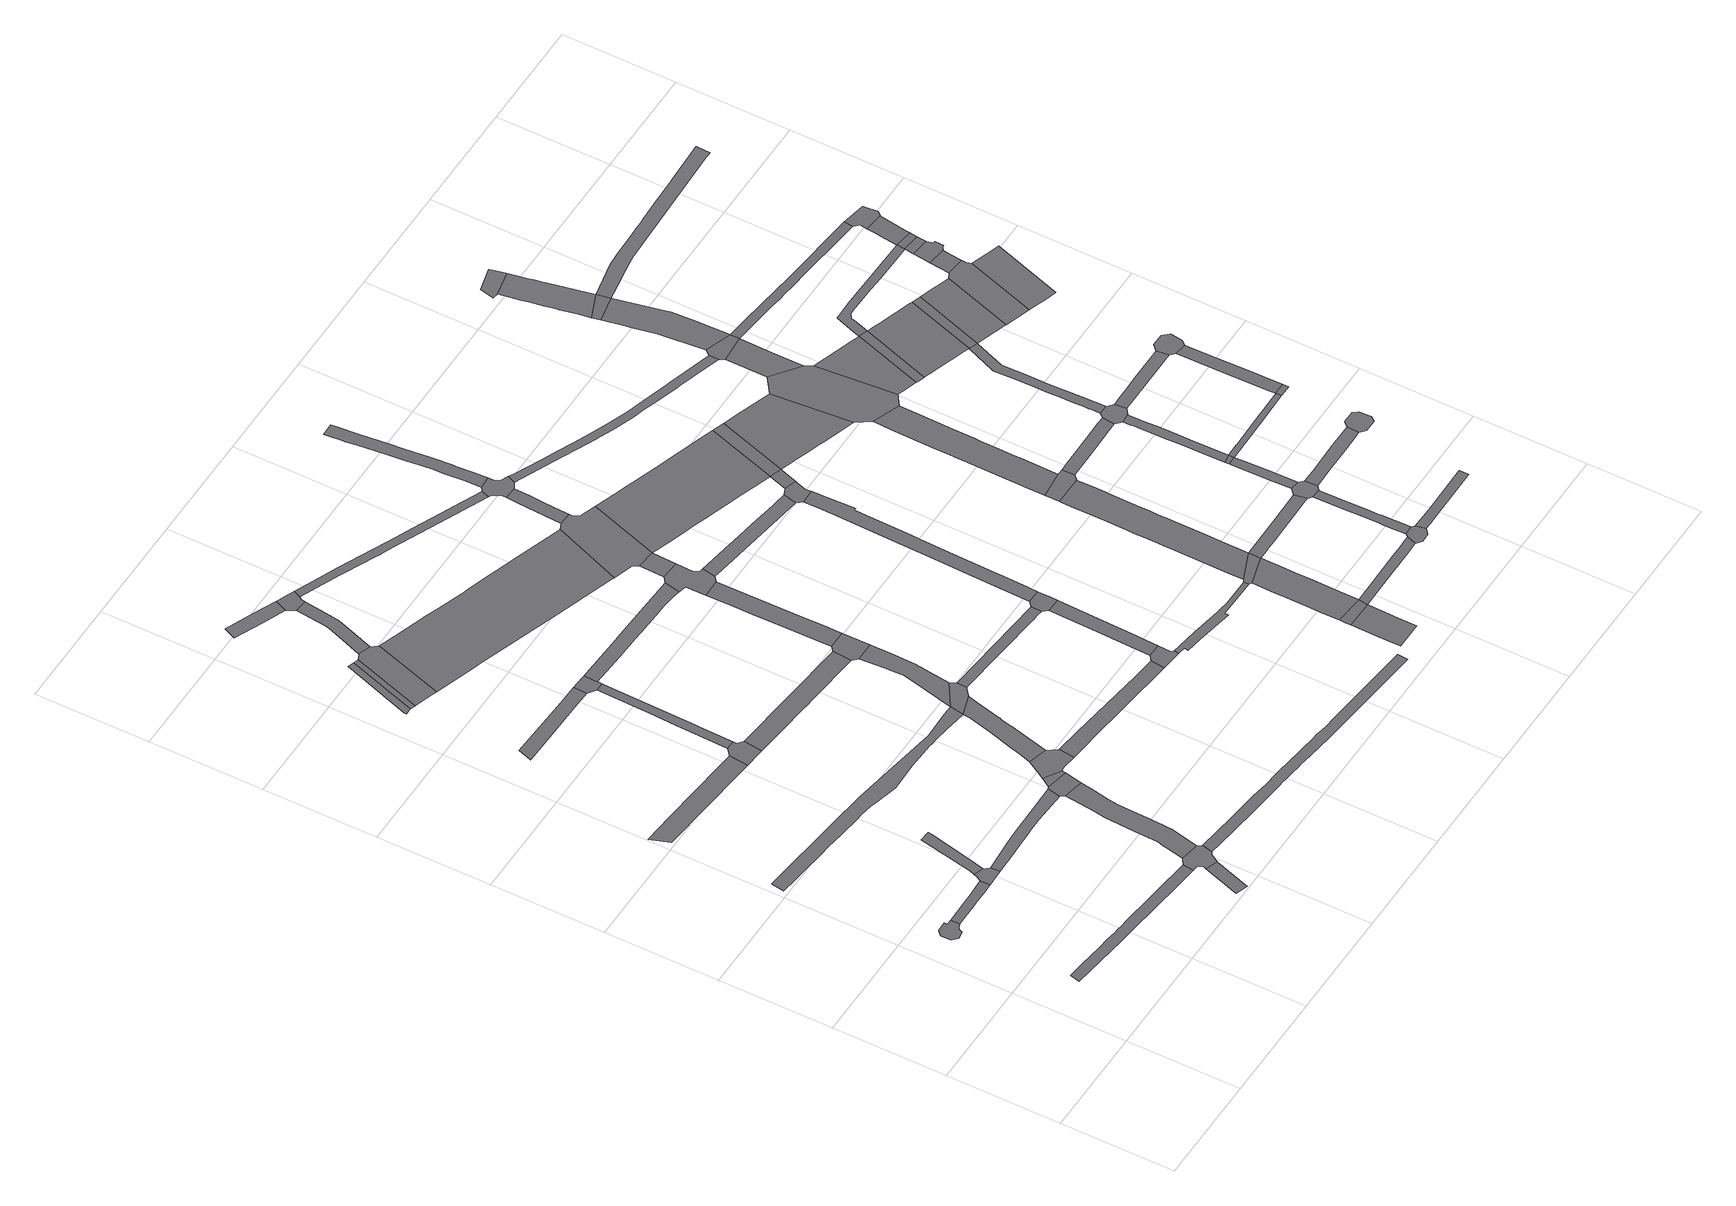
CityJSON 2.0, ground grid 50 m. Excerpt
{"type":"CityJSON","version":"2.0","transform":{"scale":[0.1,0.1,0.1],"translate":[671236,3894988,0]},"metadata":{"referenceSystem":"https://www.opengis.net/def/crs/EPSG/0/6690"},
"CityObjects":{
"road1":{"type":"Road","attributes":{"function":"9","usage":"9","RoadStructureAttribute.widthType":"9","RoadStructureAttribute.width":-9999,"RoadStructureAttribute.sectionType":"9"},"geometry":[{"type":"MultiSurface","lod":"1","boundaries":[[[0,1,2,3,4,5,6,7,8,9,10,11,12]]]}]},
"road2":{"type":"Road","attributes":{"function":"9","usage":"9","RoadStructureAttribute.widthType":"3","RoadStructureAttribute.width":4.39,"RoadStructureAttribute.sectionType":"1"},"geometry":[{"type":"MultiSurface","lod":"1","boundaries":[[[13,14,7,6,15,16,17,18,19,20,21]]]}]},
"road3":{"type":"Road","attributes":{"function":"9","usage":"9","RoadStructureAttribute.widthType":"3","RoadStructureAttribute.width":5.57,"RoadStructureAttribute.sectionType":"1"},"geometry":[{"type":"MultiSurface","lod":"1","boundaries":[[[22,23,24,25,26,27,28,29,30,31,32,33,34,35,36,37,38]]]}]},
"road4":{"type":"Road","attributes":{"function":"9","usage":"9","RoadStructureAttribute.widthType":"9","RoadStructureAttribute.width":-9999,"RoadStructureAttribute.sectionType":"9"},"geometry":[{"type":"MultiSurface","lod":"1","boundaries":[[[20,39,40,41,42,43,44,21]]]}]},
"road5":{"type":"Road","attributes":{"function":"9","usage":"9","RoadStructureAttribute.widthType":"4","RoadStructureAttribute.width":3.86,"RoadStructureAttribute.sectionType":"1"},"geometry":[{"type":"MultiSurface","lod":"1","boundaries":[[[42,45,46,47,48,49,50,51,52,43]]]}]},
"road6":{"type":"Road","attributes":{"function":"9","usage":"9","RoadStructureAttribute.widthType":"2","RoadStructureAttribute.width":8.03,"RoadStructureAttribute.sectionType":"1"},"geometry":[{"type":"MultiSurface","lod":"1","boundaries":[[[53,54,55,56,57,58,59]]]}]},
"road7":{"type":"Road","attributes":{"function":"9","usage":"9","RoadStructureAttribute.widthType":"2","RoadStructureAttribute.width":7.09,"RoadStructureAttribute.sectionType":"1"},"geometry":[{"type":"MultiSurface","lod":"1","boundaries":[[[60,61,62,63,64]]]}]},
"road8":{"type":"Road","attributes":{"function":"9","usage":"9","RoadStructureAttribute.widthType":"3","RoadStructureAttribute.width":4.39,"RoadStructureAttribute.sectionType":"1"},"geometry":[{"type":"MultiSurface","lod":"1","boundaries":[[[65,66,67,68,69,70,71,72,73,74,75,76,77,78,79,41,40]]]}]},
"road9":{"type":"Road","attributes":{"function":"9","usage":"9","RoadStructureAttribute.widthType":"9","RoadStructureAttribute.width":-9999,"RoadStructureAttribute.sectionType":"9"},"geometry":[{"type":"MultiSurface","lod":"1","boundaries":[[[80,81,82,26,25,83,84,85,60,64,86,87]]]}]},
"road10":{"type":"Road","attributes":{"function":"9","usage":"9","RoadStructureAttribute.widthType":"3","RoadStructureAttribute.width":5.8,"RoadStructureAttribute.sectionType":"1"},"geometry":[{"type":"MultiSurface","lod":"1","boundaries":[[[88,89,90,91,92,93,94,95,96,97,98,99,100,101,102,103,104,105,106,107,108,109,110,111,112,113,114,115,116,117,118,119,120]]]}]},
"road11":{"type":"Road","attributes":{"function":"9","usage":"9","RoadStructureAttribute.widthType":"3","RoadStructureAttribute.width":5.93,"RoadStructureAttribute.sectionType":"1"},"geometry":[{"type":"MultiSurface","lod":"1","boundaries":[[[121,122,123,124,125,126,127]]]}]},
"road12":{"type":"Road","attributes":{"function":"9","usage":"9","RoadStructureAttribute.widthType":"2","RoadStructureAttribute.width":7.09,"RoadStructureAttribute.sectionType":"1"},"geometry":[{"type":"MultiSurface","lod":"1","boundaries":[[[128,129,130,131,132,133,134,135,136,137,138,139,140,141,142,143,144,145,146,147,148,149,150,151,82,81]]]}]},
"road13":{"type":"Road","attributes":{"function":"9","usage":"9","RoadStructureAttribute.widthType":"9","RoadStructureAttribute.width":-9999,"RoadStructureAttribute.sectionType":"9"},"geometry":[{"type":"MultiSurface","lod":"1","boundaries":[[[53,59,152,153,154,155,156,157]]]}]},
"road14":{"type":"Road","attributes":{"function":"9","usage":"9","RoadStructureAttribute.widthType":"9","RoadStructureAttribute.width":-9999,"RoadStructureAttribute.sectionType":"9"},"geometry":[{"type":"MultiSurface","lod":"1","boundaries":[[[158,159,160,161,162,163]]]}]},
"road15":{"type":"Road","attributes":{"function":"2","usage":"9","RoadStructureAttribute.widthType":"1","RoadStructureAttribute.width":39.15,"RoadStructureAttribute.sectionType":"1"},"geometry":[{"type":"MultiSurface","lod":"1","boundaries":[[[164,165,166,158,163]]]}]},
"road16":{"type":"Road","attributes":{"function":"9","usage":"9","RoadStructureAttribute.widthType":"9","RoadStructureAttribute.width":-9999,"RoadStructureAttribute.sectionType":"9"},"geometry":[{"type":"MultiSurface","lod":"1","boundaries":[[[167,168,169,170,171,172,166,165]]]}]},
"road17":{"type":"Road","attributes":{"function":"9","usage":"9","RoadStructureAttribute.widthType":"9","RoadStructureAttribute.width":-9999,"RoadStructureAttribute.sectionType":"9"},"geometry":[{"type":"MultiSurface","lod":"1","boundaries":[[[75,74,142,141,173,174]]]}]},
"road18":{"type":"Road","attributes":{"function":"9","usage":"9","RoadStructureAttribute.widthType":"4","RoadStructureAttribute.width":3.58,"RoadStructureAttribute.sectionType":"1"},"geometry":[{"type":"MultiSurface","lod":"1","boundaries":[[[175,176,177,178,157,156,179,180,181,182,183]]]}]},
"road19":{"type":"Road","attributes":{"function":"9","usage":"9","RoadStructureAttribute.widthType":"2","RoadStructureAttribute.width":7.09,"RoadStructureAttribute.sectionType":"1"},"geometry":[{"type":"MultiSurface","lod":"1","boundaries":[[[174,173,184,185]]]}]},
"road20":{"type":"Road","attributes":{"function":"9","usage":"9","RoadStructureAttribute.widthType":"9","RoadStructureAttribute.width":-9999,"RoadStructureAttribute.sectionType":"9"},"geometry":[{"type":"MultiSurface","lod":"1","boundaries":[[[186,187,188,121,127,183,182,189]]]}]},
"road21":{"type":"Road","attributes":{"function":"9","usage":"9","RoadStructureAttribute.widthType":"9","RoadStructureAttribute.width":-9999,"RoadStructureAttribute.sectionType":"9"},"geometry":[{"type":"MultiSurface","lod":"1","boundaries":[[[184,190,191,192,193,194,195,196,185]]]}]},
"road22":{"type":"Road","attributes":{"function":"9","usage":"9","RoadStructureAttribute.widthType":"3","RoadStructureAttribute.width":5.52,"RoadStructureAttribute.sectionType":"1"},"geometry":[{"type":"MultiSurface","lod":"1","boundaries":[[[197,198,199,200,201,202]]]}]},
"road23":{"type":"Road","attributes":{"function":"9","usage":"9","RoadStructureAttribute.widthType":"3","RoadStructureAttribute.width":4.64,"RoadStructureAttribute.sectionType":"1"},"geometry":[{"type":"MultiSurface","lod":"1","boundaries":[[[170,203,204,205,206,207,208,209,210,171]]]}]},
"road24":{"type":"Road","attributes":{"function":"9","usage":"9","RoadStructureAttribute.widthType":"2","RoadStructureAttribute.width":8.03,"RoadStructureAttribute.sectionType":"1"},"geometry":[{"type":"MultiSurface","lod":"1","boundaries":[[[153,211,212,213,214,215,216,217,218,154]]]}]},
"road25":{"type":"Road","attributes":{"function":"9","usage":"9","RoadStructureAttribute.widthType":"2","RoadStructureAttribute.width":7.09,"RoadStructureAttribute.sectionType":"1"},"geometry":[{"type":"MultiSurface","lod":"1","boundaries":[[[219,220,221,222,195,194,223,224,225,226,227,228,229,119]]]}]},
"road26":{"type":"Road","attributes":{"function":"9","usage":"9","RoadStructureAttribute.widthType":"9","RoadStructureAttribute.width":-9999,"RoadStructureAttribute.sectionType":"9"},"geometry":[{"type":"MultiSurface","lod":"1","boundaries":[[[207,206,230,231,232,233,234,235,236,199,198]]]}]},
"road27":{"type":"Road","attributes":{"function":"9","usage":"9","RoadStructureAttribute.widthType":"9","RoadStructureAttribute.width":-9999,"RoadStructureAttribute.sectionType":"9"},"geometry":[{"type":"MultiSurface","lod":"1","boundaries":[[[237,238,120,119,229,239,240]]]}]},
"road28":{"type":"Road","attributes":{"function":"9","usage":"9","RoadStructureAttribute.widthType":"3","RoadStructureAttribute.width":4.52,"RoadStructureAttribute.sectionType":"1"},"geometry":[{"type":"MultiSurface","lod":"1","boundaries":[[[241,242,243,244,245,246,247,248,249,250,251,252,253,254,255,256,257,258,259,80,87,260,261,262,263,264,265,266,267,268,269,270,271,272,273,274,275,276,277]]]}]},
"road29":{"type":"Road","attributes":{"function":"2","usage":"1","RoadStructureAttribute.widthType":"1","RoadStructureAttribute.width":39.15,"RoadStructureAttribute.sectionType":"1"},"geometry":[{"type":"MultiSurface","lod":"1","boundaries":[[[278,279,280,281,282,283,284,285,286,287,288,289,290,291,169,168,292,293,294,295,296]]]}]},
"road30":{"type":"Road","attributes":{"function":"9","usage":"9","RoadStructureAttribute.widthType":"3","RoadStructureAttribute.width":5.93,"RoadStructureAttribute.sectionType":"1"},"geometry":[{"type":"MultiSurface","lod":"1","boundaries":[[[297,298,299,300,301,187,186,302,303,304,305,306,307,308]]]}]},
"road31":{"type":"Road","attributes":{"function":"9","usage":"9","RoadStructureAttribute.widthType":"2","RoadStructureAttribute.width":7.09,"RoadStructureAttribute.sectionType":"1"},"geometry":[{"type":"MultiSurface","lod":"1","boundaries":[[[238,309,310,311,312,313,314,315,316,317,318,120]]]}]},
"road32":{"type":"Road","attributes":{"function":"9","usage":"9","RoadStructureAttribute.widthType":"2","RoadStructureAttribute.width":6.6,"RoadStructureAttribute.sectionType":"1"},"geometry":[{"type":"MultiSurface","lod":"1","boundaries":[[[319,320,321,193,192,322,323,324,325]]]}]},
"road33":{"type":"Road","attributes":{"function":"9","usage":"9","RoadStructureAttribute.widthType":"9","RoadStructureAttribute.width":-9999,"RoadStructureAttribute.sectionType":"9"},"geometry":[{"type":"MultiSurface","lod":"1","boundaries":[[[326,327,328,217,216,314,313]]]}]},
"road34":{"type":"Road","attributes":{"function":"9","usage":"9","RoadStructureAttribute.widthType":"2","RoadStructureAttribute.width":7.09,"RoadStructureAttribute.sectionType":"1"},"geometry":[{"type":"MultiSurface","lod":"1","boundaries":[[[327,329,330,331,332,333,334,335,336,337,338,339,328]]]}]},
"road35":{"type":"Road","attributes":{"function":"9","usage":"9","RoadStructureAttribute.widthType":"3","RoadStructureAttribute.width":4.15,"RoadStructureAttribute.sectionType":"1"},"geometry":[{"type":"MultiSurface","lod":"1","boundaries":[[[340,341,342,343,344,345,346,347,232,231,348,349,350,351,352,353,354,355,356,357]]]}]},
"road36":{"type":"Road","attributes":{"function":"9","usage":"9","RoadStructureAttribute.widthType":"3","RoadStructureAttribute.width":4.07,"RoadStructureAttribute.sectionType":"1"},"geometry":[{"type":"MultiSurface","lod":"1","boundaries":[[[358,359,360,361,362,363,237,240]]]}]},
"road37":{"type":"Road","attributes":{"function":"9","usage":"9","RoadStructureAttribute.widthType":"9","RoadStructureAttribute.width":-9999,"RoadStructureAttribute.sectionType":"9"},"geometry":[{"type":"MultiSurface","lod":"1","boundaries":[[[364,365,366,367,368,297,308,369,335,334,370]]]}]},
"road38":{"type":"Road","attributes":{"function":"9","usage":"9","RoadStructureAttribute.widthType":"9","RoadStructureAttribute.width":-9999,"RoadStructureAttribute.sectionType":"9"},"geometry":[{"type":"MultiSurface","lod":"1","boundaries":[[[371,372,373,319,325,374,375,376,377,378]]]}]},
"road39":{"type":"Road","attributes":{"function":"9","usage":"9","RoadStructureAttribute.widthType":"2","RoadStructureAttribute.width":7.09,"RoadStructureAttribute.sectionType":"1"},"geometry":[{"type":"MultiSurface","lod":"1","boundaries":[[[367,379,380,368]]]}]},
"road40":{"type":"Road","attributes":{"function":"9","usage":"9","RoadStructureAttribute.widthType":"2","RoadStructureAttribute.width":6.06,"RoadStructureAttribute.sectionType":"1"},"geometry":[{"type":"MultiSurface","lod":"1","boundaries":[[[381,382,373,372,383,384,385,386,387,388]]]}]},
"road41":{"type":"Road","attributes":{"function":"9","usage":"9","RoadStructureAttribute.widthType":"9","RoadStructureAttribute.width":-9999,"RoadStructureAttribute.sectionType":"9"},"geometry":[{"type":"MultiSurface","lod":"1","boundaries":[[[389,380,379,390,391,392,393,394,278,296]]]}]},
"road42":{"type":"Road","attributes":{"function":"9","usage":"9","RoadStructureAttribute.widthType":"9","RoadStructureAttribute.width":-9999,"RoadStructureAttribute.sectionType":"9"},"geometry":[{"type":"MultiSurface","lod":"1","boundaries":[[[387,395,396,397,363,362,388]]]}]},
"road43":{"type":"Road","attributes":{"function":"9","usage":"9","RoadStructureAttribute.widthType":"3","RoadStructureAttribute.width":5.42,"RoadStructureAttribute.sectionType":"1"},"geometry":[{"type":"MultiSurface","lod":"1","boundaries":[[[398,399,400,394,393,401,402,403,404]]]}]},
"road44":{"type":"Road","attributes":{"function":"9","usage":"9","RoadStructureAttribute.widthType":"9","RoadStructureAttribute.width":-9999,"RoadStructureAttribute.sectionType":"1"},"geometry":[{"type":"MultiSurface","lod":"1","boundaries":[[[377,405,406,407,408,409,410,411,412,413,414,415,416,417,418,378]]]}]},
"road45":{"type":"Road","attributes":{"function":"9","usage":"9","RoadStructureAttribute.widthType":"3","RoadStructureAttribute.width":5.45,"RoadStructureAttribute.sectionType":"1"},"geometry":[{"type":"MultiSurface","lod":"1","boundaries":[[[419,420,421,422,423,424,425,426,364,370]]]}]},
"road46":{"type":"Road","attributes":{"function":"9","usage":"9","RoadStructureAttribute.widthType":"9","RoadStructureAttribute.width":-9999,"RoadStructureAttribute.sectionType":"9"},"geometry":[{"type":"MultiSurface","lod":"1","boundaries":[[[427,428,429,430,431,432,357,356,433,434,398,404]]]}]},
"road47":{"type":"Road","attributes":{"function":"9","usage":"9","RoadStructureAttribute.widthType":"1","RoadStructureAttribute.width":15.13,"RoadStructureAttribute.sectionType":"1"},"geometry":[{"type":"MultiSurface","lod":"1","boundaries":[[[435,436,437,438,439,440,441,442,443]]]}]},
"road48":{"type":"Road","attributes":{"function":"9","usage":"9","RoadStructureAttribute.widthType":"2","RoadStructureAttribute.width":6.06,"RoadStructureAttribute.sectionType":"1"},"geometry":[{"type":"MultiSurface","lod":"1","boundaries":[[[444,445,446,447,448,449,450,397,396,451,452,453,454,455,456,457,458,459,460,461,462,463]]]}]},
"road49":{"type":"Road","attributes":{"function":"9","usage":"9","RoadStructureAttribute.widthType":"3","RoadStructureAttribute.width":5.42,"RoadStructureAttribute.sectionType":"1"},"geometry":[{"type":"MultiSurface","lod":"1","boundaries":[[[464,465,466,467,468,469,470,471,472,473,474,475,476,477,432,431,478,479,480,481,482,483,484,485,486,487,488,489]]]}]},
"road50":{"type":"Road","attributes":{"function":"9","usage":"9","RoadStructureAttribute.widthType":"9","RoadStructureAttribute.width":-9999,"RoadStructureAttribute.sectionType":"9"},"geometry":[{"type":"MultiSurface","lod":"1","boundaries":[[[490,491,436,435,492]]]}]},
"road51":{"type":"Road","attributes":{"function":"2","usage":"1","RoadStructureAttribute.widthType":"1","RoadStructureAttribute.width":39.15,"RoadStructureAttribute.sectionType":"1"},"geometry":[{"type":"MultiSurface","lod":"1","boundaries":[[[379,493,494,495,496,497,498,499,500,501,502,503,504,505,506,507,508,509,510,511,512,390]]]}]},
"road52":{"type":"Road","attributes":{"function":"9","usage":"9","RoadStructureAttribute.widthType":"1","RoadStructureAttribute.width":15.13,"RoadStructureAttribute.sectionType":"1"},"geometry":[{"type":"MultiSurface","lod":"1","boundaries":[[[492,513,514,515,516,517,518,519,520,521,522,523,524,490]]]}]},
"road53":{"type":"Road","attributes":{"function":"9","usage":"9","RoadStructureAttribute.widthType":"9","RoadStructureAttribute.width":-9999,"RoadStructureAttribute.sectionType":"9"},"geometry":[{"type":"MultiSurface","lod":"1","boundaries":[[[525,526,527,528,529,421,420,444,463]]]}]},
"road54":{"type":"Road","attributes":{"function":"9","usage":"9","RoadStructureAttribute.widthType":"9","RoadStructureAttribute.width":-9999,"RoadStructureAttribute.sectionType":"9"},"geometry":[{"type":"MultiSurface","lod":"1","boundaries":[[[530,413,412,520,519,531]]]}]},
"road55":{"type":"Road","attributes":{"function":"9","usage":"9","RoadStructureAttribute.widthType":"2","RoadStructureAttribute.width":6.06,"RoadStructureAttribute.sectionType":"1"},"geometry":[{"type":"MultiSurface","lod":"1","boundaries":[[[528,532,533,534,535,504,536,529]]]}]},
"road56":{"type":"Road","attributes":{"function":"9","usage":"9","RoadStructureAttribute.widthType":"4","RoadStructureAttribute.width":3.75,"RoadStructureAttribute.sectionType":"1"},"geometry":[{"type":"MultiSurface","lod":"1","boundaries":[[[537,538,539,540,541,492,435,542,543,544,545,546,547]]]}]},
"road57":{"type":"Road","attributes":{"function":"9","usage":"9","RoadStructureAttribute.widthType":"1","RoadStructureAttribute.width":15.13,"RoadStructureAttribute.sectionType":"1"},"geometry":[{"type":"MultiSurface","lod":"1","boundaries":[[[548,549,550,551,552,553,554,555,556,557,558,559,560,561,562,563,564,565,566,567,568,569,570,571,572,573,574,575,576,577,578,579,580,581,582,583,530,531]]]}]},
"road58":{"type":"Road","attributes":{"function":"9","usage":"9","RoadStructureAttribute.widthType":"9","RoadStructureAttribute.width":-9999,"RoadStructureAttribute.sectionType":"9"},"geometry":[{"type":"MultiSurface","lod":"1","boundaries":[[[505,504,535,584]]]}]},
"road59":{"type":"Road","attributes":{"function":"9","usage":"9","RoadStructureAttribute.widthType":"4","RoadStructureAttribute.width":3.56,"RoadStructureAttribute.sectionType":"1"},"geometry":[{"type":"MultiSurface","lod":"1","boundaries":[[[585,586,587,588,589,590,591,592,593,594,595,596,597,598,599,600,601,602,603,604,605,606,607,608,609,610,611,612,613,614,615,428,427]]]}]},
"road60":{"type":"Road","attributes":{"function":"9","usage":"9","RoadStructureAttribute.widthType":"3","RoadStructureAttribute.width":4.76,"RoadStructureAttribute.sectionType":"1"},"geometry":[{"type":"MultiSurface","lod":"1","boundaries":[[[519,616,617,618,619,620,621,622,623,531]]]}]},
"road61":{"type":"Road","attributes":{"function":"9","usage":"9","RoadStructureAttribute.widthType":"9","RoadStructureAttribute.width":-9999,"RoadStructureAttribute.sectionType":"9"},"geometry":[{"type":"MultiSurface","lod":"1","boundaries":[[[624,568,567,625,626,627,628]]]}]},
"road62":{"type":"Road","attributes":{"function":"2","usage":"1","RoadStructureAttribute.widthType":"1","RoadStructureAttribute.width":39.15,"RoadStructureAttribute.sectionType":"1"},"geometry":[{"type":"MultiSurface","lod":"1","boundaries":[[[535,629,630,631,632,633,634,635,636,637,638,639,584]]]}]},
"road63":{"type":"Road","attributes":{"function":"9","usage":"9","RoadStructureAttribute.widthType":"9","RoadStructureAttribute.width":-9999,"RoadStructureAttribute.sectionType":"9"},"geometry":[{"type":"MultiSurface","lod":"1","boundaries":[[[546,640,641,642,643,644,645,547]]]}]},
"road64":{"type":"Road","attributes":{"function":"9","usage":"9","RoadStructureAttribute.widthType":"1","RoadStructureAttribute.width":15.13,"RoadStructureAttribute.sectionType":"1"},"geometry":[{"type":"MultiSurface","lod":"1","boundaries":[[[646,647,648,649,650,651,652,653,654,655,656,657,658,659,660,661,662,663,664,665,624,628]]]}]},
"road65":{"type":"Road","attributes":{"function":"9","usage":"9","RoadStructureAttribute.widthType":"3","RoadStructureAttribute.width":4.11,"RoadStructureAttribute.sectionType":"1"},"geometry":[{"type":"MultiSurface","lod":"1","boundaries":[[[666,667,668,669,670,671,672,645,644,673,674,675,676,677,678,679]]]}]},
"road66":{"type":"Road","attributes":{"function":"9","usage":"9","RoadStructureAttribute.widthType":"9","RoadStructureAttribute.width":-9999,"RoadStructureAttribute.sectionType":"9"},"geometry":[{"type":"MultiSurface","lod":"1","boundaries":[[[680,681,682,622,621,679,678,683,684]]]}]},
"road67":{"type":"Road","attributes":{"function":"9","usage":"9","RoadStructureAttribute.widthType":"3","RoadStructureAttribute.width":4.71,"RoadStructureAttribute.sectionType":"1"},"geometry":[{"type":"MultiSurface","lod":"1","boundaries":[[[685,686,687,688,689,626,625,690,691,692,693,694]]]}]},
"road68":{"type":"Road","attributes":{"function":"9","usage":"9","RoadStructureAttribute.widthType":"3","RoadStructureAttribute.width":4.11,"RoadStructureAttribute.sectionType":"1"},"geometry":[{"type":"MultiSurface","lod":"1","boundaries":[[[695,696,697,698,699,700,701,702,703,704,681,680]]]}]},
"road69":{"type":"Road","attributes":{"function":"9","usage":"9","RoadStructureAttribute.widthType":"4","RoadStructureAttribute.width":3.48,"RoadStructureAttribute.sectionType":"1"},"geometry":[{"type":"MultiSurface","lod":"1","boundaries":[[[705,706,643,642,707,708,709,710]]]}]},
"road70":{"type":"Road","attributes":{"function":"9","usage":"9","RoadStructureAttribute.widthType":"9","RoadStructureAttribute.width":-9999,"RoadStructureAttribute.sectionType":"9"},"geometry":[{"type":"MultiSurface","lod":"1","boundaries":[[[711,637,636,656,655,712,713,714]]]}]},
"road71":{"type":"Road","attributes":{"function":"9","usage":"9","RoadStructureAttribute.widthType":"9","RoadStructureAttribute.width":-9999,"RoadStructureAttribute.sectionType":"9"},"geometry":[{"type":"MultiSurface","lod":"1","boundaries":[[[699,715,716,700]]]}]},
"road72":{"type":"Road","attributes":{"function":"9","usage":"9","RoadStructureAttribute.widthType":"3","RoadStructureAttribute.width":4.11,"RoadStructureAttribute.sectionType":"1"},"geometry":[{"type":"MultiSurface","lod":"1","boundaries":[[[717,718,719,720,721,722,723,724,725,716,715,726,727,728,729,730,731,732,733,734]]]}]},
"road73":{"type":"Road","attributes":{"function":"9","usage":"9","RoadStructureAttribute.widthType":"2","RoadStructureAttribute.width":11.09,"RoadStructureAttribute.sectionType":"1"},"geometry":[{"type":"MultiSurface","lod":"1","boundaries":[[[735,711,714,736,737,738,739]]]}]},
"road74":{"type":"Road","attributes":{"function":"9","usage":"9","RoadStructureAttribute.widthType":"3","RoadStructureAttribute.width":4.53,"RoadStructureAttribute.sectionType":"1"},"geometry":[{"type":"MultiSurface","lod":"1","boundaries":[[[740,741,742,743,744,745,746,747,684,683]]]}]},
"road75":{"type":"Road","attributes":{"function":"9","usage":"9","RoadStructureAttribute.widthType":"9","RoadStructureAttribute.width":-9999,"RoadStructureAttribute.sectionType":"9"},"geometry":[{"type":"MultiSurface","lod":"1","boundaries":[[[693,717,734,748,749,750,751,752,694]]]}]},
"road76":{"type":"Road","attributes":{"function":"9","usage":"9","RoadStructureAttribute.widthType":"9","RoadStructureAttribute.width":-9999,"RoadStructureAttribute.sectionType":"9"},"geometry":[{"type":"MultiSurface","lod":"1","boundaries":[[[738,753,754,600,599,739]]]}]},
"road77":{"type":"Road","attributes":{"function":"2","usage":"1","RoadStructureAttribute.widthType":"1","RoadStructureAttribute.width":39.15,"RoadStructureAttribute.sectionType":"1"},"geometry":[{"type":"MultiSurface","lod":"1","boundaries":[[[755,756,713,712,757,758,759,760]]]}]},
"road78":{"type":"Road","attributes":{"function":"9","usage":"9","RoadStructureAttribute.widthType":"2","RoadStructureAttribute.width":11.09,"RoadStructureAttribute.sectionType":"1"},"geometry":[{"type":"MultiSurface","lod":"1","boundaries":[[[761,762,763,764,765,766,767,768,769,770,754,753,771]]]}]},
"road79":{"type":"Road","attributes":{"function":"9","usage":"9","RoadStructureAttribute.widthType":"9","RoadStructureAttribute.width":-9999,"RoadStructureAttribute.sectionType":"9"},"geometry":[{"type":"MultiSurface","lod":"1","boundaries":[[[772,773,774,775,776,715,699,777,778,779,780,781,782,783,784,785]]]}]},
"road80":{"type":"Road","attributes":{"function":"9","usage":"9","RoadStructureAttribute.widthType":"9","RoadStructureAttribute.width":-9999,"RoadStructureAttribute.sectionType":"9"},"geometry":[{"type":"MultiSurface","lod":"1","boundaries":[[[767,766,786,787]]]}]},
"road81":{"type":"Road","attributes":{"function":"9","usage":"9","RoadStructureAttribute.widthType":"9","RoadStructureAttribute.width":-9999,"RoadStructureAttribute.sectionType":"9"},"geometry":[{"type":"MultiSurface","lod":"1","boundaries":[[[760,759,788,789,790,791]]]}]},
"road82":{"type":"Road","attributes":{"function":"9","usage":"9","RoadStructureAttribute.widthType":"2","RoadStructureAttribute.width":11.09,"RoadStructureAttribute.sectionType":"1"},"geometry":[{"type":"MultiSurface","lod":"1","boundaries":[[[786,792,793,794,795,796,797,798,799,800,801,802,803,804,805,787]]]}]},
"road83":{"type":"Road","attributes":{"function":"9","usage":"9","RoadStructureAttribute.widthType":"3","RoadStructureAttribute.width":4.11,"RoadStructureAttribute.sectionType":"1"},"geometry":[{"type":"MultiSurface","lod":"1","boundaries":[[[806,807,808,809,810,811,812,813,814,815,816,752,751,817,818,819,820,821,822,823,824,825]]]}]},
"road84":{"type":"Road","attributes":{"function":"9","usage":"9","RoadStructureAttribute.widthType":"9","RoadStructureAttribute.width":-9999,"RoadStructureAttribute.sectionType":"9"},"geometry":[{"type":"MultiSurface","lod":"1","boundaries":[[[826,827,828,799,798,829,830,831]]]}]},
"road85":{"type":"Road","attributes":{"function":"9","usage":"9","RoadStructureAttribute.widthType":"9","RoadStructureAttribute.width":-9999,"RoadStructureAttribute.sectionType":"9"},"geometry":[{"type":"MultiSurface","lod":"1","boundaries":[[[832,833,834,744,743,835,836,837]]]}]},
"road86":{"type":"Road","attributes":{"function":"9","usage":"9","RoadStructureAttribute.widthType":"3","RoadStructureAttribute.width":4.46,"RoadStructureAttribute.sectionType":"1"},"geometry":[{"type":"MultiSurface","lod":"1","boundaries":[[[838,839,840,841,842,749,748,843,844,845]]]}]},
"road87":{"type":"Road","attributes":{"function":"2","usage":"1","RoadStructureAttribute.widthType":"1","RoadStructureAttribute.width":39.15,"RoadStructureAttribute.sectionType":"1"},"geometry":[{"type":"MultiSurface","lod":"1","boundaries":[[[846,847,848,849,790,789,850,851,852,853,854,855,824,856]]]}]},
"road88":{"type":"Road","attributes":{"function":"9","usage":"9","RoadStructureAttribute.widthType":"9","RoadStructureAttribute.width":-9999,"RoadStructureAttribute.sectionType":"9"},"geometry":[{"type":"MultiSurface","lod":"1","boundaries":[[[857,858,783,782]]]}]},
"road89":{"type":"Road","attributes":{"function":"9","usage":"9","RoadStructureAttribute.widthType":"9","RoadStructureAttribute.width":-9999,"RoadStructureAttribute.sectionType":"9"},"geometry":[{"type":"MultiSurface","lod":"1","boundaries":[[[824,823,859,860,856]]]}]},
"road90":{"type":"Road","attributes":{"function":"9","usage":"9","RoadStructureAttribute.widthType":"3","RoadStructureAttribute.width":5.45,"RoadStructureAttribute.sectionType":"1"},"geometry":[{"type":"MultiSurface","lod":"1","boundaries":[[[861,862,863,864,783,858,865,866,867,868,869]]]}]},
"road91":{"type":"Road","attributes":{"function":"2","usage":"1","RoadStructureAttribute.widthType":"1","RoadStructureAttribute.width":39.15,"RoadStructureAttribute.sectionType":"1"},"geometry":[{"type":"MultiSurface","lod":"1","boundaries":[[[859,870,871,872,873,874,860]]]}]},
"road92":{"type":"Road","attributes":{"function":"9","usage":"9","RoadStructureAttribute.widthType":"3","RoadStructureAttribute.width":4.91,"RoadStructureAttribute.sectionType":"1"},"geometry":[{"type":"MultiSurface","lod":"1","boundaries":[[[875,876,877,753,738,878,879,880,881,882,883,884,885,886,887,888,889,890]]]}]},
"road93":{"type":"Road","attributes":{"function":"9","usage":"9","RoadStructureAttribute.widthType":"9","RoadStructureAttribute.width":-9999,"RoadStructureAttribute.sectionType":"9"},"geometry":[{"type":"MultiSurface","lod":"1","boundaries":[[[868,891,892,893,894,838,845,869]]]}]},
"road94":{"type":"Road","attributes":{"function":"9","usage":"9","RoadStructureAttribute.widthType":"4","RoadStructureAttribute.width":3.61,"RoadStructureAttribute.sectionType":"1"},"geometry":[{"type":"MultiSurface","lod":"1","boundaries":[[[895,896,897,898,899,900,901,902,791,790,903,904,905,906,907,908,909,910,911,912,913]]]}]},
"road95":{"type":"Road","attributes":{"function":"9","usage":"9","RoadStructureAttribute.widthType":"9","RoadStructureAttribute.width":-9999,"RoadStructureAttribute.sectionType":"9"},"geometry":[{"type":"MultiSurface","lod":"1","boundaries":[[[914,915,916,917,872,871,918]]]}]},
"road96":{"type":"Road","attributes":{"function":"9","usage":"9","RoadStructureAttribute.widthType":"2","RoadStructureAttribute.width":6.05,"RoadStructureAttribute.sectionType":"1"},"geometry":[{"type":"MultiSurface","lod":"1","boundaries":[[[919,920,921,922,923,924,925,926,927,928,929,930,786,766,931,932,933,934,935,936,937,938,939,940,941,942]]]}]},
"road97":{"type":"Road","attributes":{"function":"2","usage":"1","RoadStructureAttribute.widthType":"1","RoadStructureAttribute.width":39.15,"RoadStructureAttribute.sectionType":"1"},"geometry":[{"type":"MultiSurface","lod":"1","boundaries":[[[943,944,945,946,947,948,914,918]]]}]},
"road98":{"type":"Road","attributes":{"function":"9","usage":"9","RoadStructureAttribute.widthType":"2","RoadStructureAttribute.width":6.62,"RoadStructureAttribute.sectionType":"1"},"geometry":[{"type":"MultiSurface","lod":"1","boundaries":[[[949,950,951,917,916]]]}]},
"road99":{"type":"Road","attributes":{"function":"9","usage":"9","RoadStructureAttribute.widthType":"9","RoadStructureAttribute.width":-9999,"RoadStructureAttribute.sectionType":"9"},"geometry":[{"type":"MultiSurface","lod":"1","boundaries":[[[952,951,950,953,954,955,956,957,958,959,960]]]}]},
"road100":{"type":"Road","attributes":{"function":"9","usage":"9","RoadStructureAttribute.widthType":"2","RoadStructureAttribute.width":6.62,"RoadStructureAttribute.sectionType":"1"},"geometry":[{"type":"MultiSurface","lod":"1","boundaries":[[[961,960,959,962,913]]]}]},
"road101":{"type":"Road","attributes":{"function":"9","usage":"9","RoadStructureAttribute.widthType":"9","RoadStructureAttribute.width":-9999,"RoadStructureAttribute.sectionType":"9"},"geometry":[{"type":"MultiSurface","lod":"1","boundaries":[[[962,963,895,913]]]}]},
"road102":{"type":"Road","attributes":{"function":"9","usage":"9","RoadStructureAttribute.widthType":"2","RoadStructureAttribute.width":6.62,"RoadStructureAttribute.sectionType":"1"},"geometry":[{"type":"MultiSurface","lod":"1","boundaries":[[[895,963,964,965,966,967,968,969]]]}]},
"road103":{"type":"Road","attributes":{"function":"9","usage":"9","RoadStructureAttribute.widthType":"9","RoadStructureAttribute.width":-9999,"RoadStructureAttribute.sectionType":"9"},"geometry":[{"type":"MultiSurface","lod":"1","boundaries":[[[890,889,970,966,965,971,972]]]}]}
},
"vertices":[
[149,821,0],[186,827,0],[187,833,0],[192,842,0],[199,848,0],[203,850,0],[218,855,0],[217,895,0],[192,895,0],[192,908,0],[148,908,0],[127,887,0],[128,842,0],
[360,897,0],[331,896,0],[320,856,0],[341,856,0],[354,857,0],[416,857,0],[435,858,0],[452,858,0],[451,901,0],
[452,278,0],[518,271,0],[805,239,0],[906,228,0],[911,276,0],[739,294,0],[691,299,0],[550,315,0],[516,318,0],[494,321,0],[475,323,0],[427,329,0],[377,334,0],[265,348,0],[217,353,0],[195,355,0],[183,312,0],
[505,860,0],[533,861,0],[531,901,0],[511,922,0],[470,938,0],[462,918,0],
[521,963,0],[568,1170,0],[574,1200,0],[525,1203,0],[503,1088,0],[500,1070,0],[497,1054,0],[479,960,0],
[542,2053,0],[479,2059,0],[151,2089,0],[9,2102,0],[40,2017,0],[480,1975,0],[534,1970,0],
[937,189,0],[882,26,0],[934,8,0],[959,81,0],[989,171,0],
[577,862,0],[593,862,0],[620,863,0],[717,866,0],[757,867,0],[773,867,0],[794,868,0],[816,869,0],[841,869,0],[986,861,0],[1000,919,0],[952,918,0],[811,915,0],[752,914,0],[679,912,0],
[1036,262,0],[1023,282,0],[940,295,0],[924,226,0],[930,224,0],[941,200,0],[1012,208,0],[1024,216,0],
[1139,1457,0],[1015,1452,0],[773,1491,0],[604,1517,0],[540,1524,0],[490,1530,0],[366,1544,0],[335,1547,0],[261,1555,0],[229,1559,0],[42,1579,0],[32,1520,0],[107,1511,0],[149,1507,0],[174,1504,0],[254,1496,0],[329,1488,0],[344,1486,0],[413,1477,0],[491,1467,0],[528,1465,0],[582,1457,0],[597,1453,0],[713,1423,0],[829,1426,0],[867,1427,0],[969,1421,0],[983,1420,0],[1011,1418,0],[1076,1409,0],[1106,1405,0],[1175,1395,0],[1187,1455,0],
[558,2746,0],[463,2749,0],[168,2760,0],[146,2697,0],[340,2693,0],[465,2690,0],[556,2688,0],
[1050,405,0],[1053,435,0],[1054,453,0],[1055,489,0],[1056,511,0],[1056,538,0],[1056,562,0],[1057,598,0],[1059,651,0],[1066,694,0],[1070,715,0],[1081,781,0],[1085,801,0],[1090,827,0],[1000,843,0],[986,707,0],[982,683,0],[978,659,0],[974,590,0],[971,523,0],[966,418,0],[960,391,0],[956,374,0],[949,340,0],
[605,1963,0],[628,1961,0],[636,2043,0],[613,2063,0],[614,2078,0],[574,2079,0],
[251,3534,0],[246,3536,0],[223,3543,0],[120,3236,0],[120,3227,0],[148,3227,0],
[169,3220,0],[173,3219,0],[272,3527,0],
[253,3193,0],[275,3185,0],[376,3495,0],[354,3522,0],[302,3541,0],[302,3539,0],
[1105,903,0],[1008,922,0],
[585,2446,0],[584,2426,0],[580,2285,0],[579,2250,0],[618,2230,0],[618,2249,0],[628,2637,0],[628,2662,0],[591,2663,0],
[1108,920,0],[1035,965,0],
[628,2683,0],[630,2743,0],[617,2743,0],[628,2680,0],
[1117,924,0],[1133,924,0],[1191,917,0],[1198,987,0],[1169,1028,0],[1087,1052,0],[1056,999,0],
[260,3938,0],[358,3896,0],[382,3951,0],[292,3990,0],[161,4047,0],[137,3992,0],
[415,3692,0],[420,3738,0],[423,3763,0],[435,3853,0],[380,3860,0],[364,3728,0],[361,3705,0],[334,3630,0],
[810,1943,0],[837,1941,0],[907,1934,0],[914,1933,0],[957,1929,0],[1209,1905,0],[1215,1988,0],[921,2016,0],
[1173,1363,0],[1147,1258,0],[1116,1149,0],[1104,1106,0],[1214,1203,0],[1214,1207,0],[1225,1253,0],[1228,1265,0],[1229,1267,0],[1258,1385,0],[1268,1423,0],
[438,3874,0],[448,3885,0],[461,3917,0],[455,3920,0],[438,3927,0],[421,3934,0],[391,3947,0],
[1308,1498,0],[1293,1524,0],[1287,1441,0],[1306,1454,0],
[2274,123,0],[2195,131,0],[2032,148,0],[1953,156,0],[1939,158,0],[1860,166,0],[1815,170,0],[1784,174,0],[1760,178,0],[1733,181,0],[1666,189,0],[1624,193,0],[1605,196,0],[1497,208,0],[1435,215,0],[1360,225,0],[1303,232,0],[1258,238,0],[1216,242,0],[1077,210,0],[1165,199,0],[1288,185,0],[1381,174,0],[1455,167,0],[1474,166,0],[1495,163,0],[1514,161,0],[1535,158,0],[1578,153,0],[1590,152,0],[1651,144,0],[1706,137,0],[1766,130,0],[1808,125,0],[1895,116,0],[2151,90,0],[2270,77,0],
[1250,3207,0],[1228,3214,0],[1100,3256,0],[1048,3273,0],[985,3293,0],[867,3331,0],[801,3352,0],[788,3356,0],[766,3363,0],[664,3397,0],[605,3418,0],[494,3455,0],[453,3469,0],[448,3471,0],[461,3125,0],[480,3119,0],[863,2991,0],[1116,2907,0],[1133,2901,0],
[1207,2720,0],[1056,2726,0],[911,2731,0],[829,2734,0],[645,2742,0],[784,2676,0],[896,2671,0],[934,2669,0],[1039,2665,0],[1098,2663,0],[1156,2657,0],[1192,2650,0],
[1312,1687,0],[1315,1777,0],[1315,1793,0],[1314,1819,0],[1314,1882,0],[1231,1882,0],[1238,1776,0],[1239,1731,0],[1240,1695,0],[1216,1582,0],
[1776,916,0],[1677,928,0],[1313,973,0],[1286,907,0],[1310,905,0],[1517,883,0],[1770,856,0],
[1314,1931,0],[1314,2005,0],[1234,2005,0],
[1314,2042,0],[1314,2066,0],[1314,2094,0],[1313,2171,0],[1310,2374,0],[1308,2554,0],[1228,2553,0],[1228,2513,0],[1229,2432,0],[1229,2323,0],[1231,2273,0],
[1155,3615,0],[1098,3639,0],[972,3695,0],[929,3714,0],[869,3740,0],[806,3767,0],[656,3836,0],[546,3881,0],[571,3832,0],[624,3809,0],[641,3802,0],[777,3740,0],[791,3733,0],[809,3726,0],[849,3709,0],[1046,3623,0],[1260,3528,0],[1275,3562,0],
[1742,1412,0],[1743,1412,0],[1745,1412,0],[1766,1410,0],[1793,1407,0],[1793,1453,0],
[1340,2633,0],[1327,2635,0],[1311,2659,0],[1314,2735,0],[1231,2739,0],[1228,2643,0],[1331,2574,0],
[1857,879,0],[1859,933,0],[1799,935,0],[1790,854,0],[1835,849,0],[1855,847,0],[1863,846,0],[1865,867,0],
[1318,2842,0],[1235,2848,0],
[1805,1113,0],[1805,1104,0],[1860,962,0],[1862,1029,0],[1865,1099,0],[1866,1115,0],[1873,1384,0],[1813,1385,0],
[1218,2873,0],[1422,3151,0],[1350,3176,0],[1334,3201,0],[1334,3216,0],[1279,3219,0],
[1874,1417,0],[1875,1471,0],[1815,1473,0],
[1292,3466,0],[1289,3414,0],[1280,3248,0],[1338,3285,0],[1341,3342,0],[1344,3397,0],[1347,3463,0],
[1898,841,0],[1895,822,0],[1968,813,0],[2032,801,0],[2133,784,0],[2133,800,0],[2181,800,0],[2313,798,0],[2309,819,0],[2182,820,0],[2145,824,0],[2126,827,0],[1991,849,0],[1894,863,0],
[1373,2567,0],[1818,2501,0],[1832,2559,0],[1776,2567,0],[1764,2569,0],[1639,2588,0],[1561,2600,0],[1474,2613,0],
[1375,3481,0],[1391,3515,0],[1359,3531,0],[1347,3552,0],[1346,3577,0],[1292,3574,0],[1274,3522,0],[1293,3488,0],
[2443,353,0],[2319,354,0],[2319,253,0],[2318,195,0],[2318,136,0],[2441,135,0],[2442,219,0],[2442,240,0],[2443,350,0],
[1838,2478,0],[1839,2397,0],[1838,2367,0],[1838,2350,0],[1833,2145,0],[1826,1879,0],[1821,1703,0],[1877,1520,0],[1880,1628,0],[1881,1670,0],[1883,1736,0],[1885,1826,0],[1889,1975,0],[1892,2058,0],[1894,2131,0],[1897,2256,0],[1898,2290,0],[1908,2290,0],[1903,2418,0],[1900,2479,0],
[1233,4214,0],[1239,4157,0],[1240,4142,0],[1244,4110,0],[1250,4058,0],[1260,3967,0],[1264,3937,0],[1269,3892,0],[1271,3873,0],[1275,3838,0],[1278,3818,0],[1280,3785,0],[1283,3732,0],[1289,3644,0],[1343,3641,0],[1338,3716,0],[1337,3729,0],[1332,3815,0],[1331,3827,0],[1323,3893,0],[1318,3938,0],[1313,3993,0],[1300,4116,0],[1290,4215,0],[1288,4235,0],[1231,4233,0],
[2320,405,0],[2319,377,0],[2449,394,0],
[1402,2814,0],[1450,2798,0],[1498,2783,0],[1522,2775,0],[1584,2755,0],[1609,2746,0],[1677,2724,0],[1755,2699,0],[1799,2684,0],[1813,2680,0],[1887,2656,0],[1890,2655,0],[1990,2964,0],[1902,2993,0],[1855,3008,0],[1802,3025,0],[1748,3043,0],[1620,3085,0],[1556,3107,0],[1512,3121,0],
[2450,397,0],[2450,497,0],[2451,614,0],[2451,675,0],[2451,720,0],[2452,823,0],[2452,826,0],[2322,789,0],[2321,706,0],[2321,636,0],[2320,532,0],[2320,477,0],
[1898,2506,0],[1904,2524,0],[1911,2547,0],[1915,2557,0],[1863,2574,0],
[2322,827,0],[2452,880,0],
[1918,2567,0],[1934,2614,0],[1941,2634,0],[1942,2637,0],[1889,2652,0],
[2810,399,0],[2768,398,0],[2716,398,0],[2559,396,0],[2452,394,0],[2446,353,0],[2523,354,0],[2651,356,0],[2738,357,0],[2813,358,0],[2827,399,0],
[2452,883,0],[2453,1016,0],[2453,1052,0],[2453,1097,0],[2454,1223,0],[2454,1244,0],[2454,1262,0],[2455,1307,0],[2455,1316,0],[2455,1342,0],[2455,1360,0],[2455,1416,0],[2455,1456,0],[2455,1468,0],[2456,1503,0],[2456,1511,0],[2456,1569,0],[2456,1586,0],[2456,1602,0],[2456,1636,0],[2326,1637,0],[2326,1624,0],[2326,1557,0],[2326,1491,0],[2325,1439,0],[2325,1357,0],[2325,1337,0],[2324,1292,0],[2324,1269,0],[2324,1200,0],[2324,1176,0],[2324,1129,0],[2323,1004,0],[2323,944,0],[2322,896,0],[2322,859,0],
[2042,2947,0],
[1408,3466,0],[1586,3388,0],[1694,3340,0],[1726,3326,0],[1745,3318,0],[1783,3303,0],[1826,3286,0],[1905,3259,0],[1946,3247,0],[2001,3230,0],[2086,3203,0],[2119,3193,0],[2132,3189,0],[2193,3171,0],[2323,3132,0],[2323,3172,0],[2122,3231,0],[2112,3234,0],[2078,3244,0],[2050,3253,0],[2023,3261,0],[1959,3280,0],[1916,3293,0],[1833,3322,0],[1802,3334,0],[1759,3351,0],[1740,3359,0],[1667,3391,0],[1605,3419,0],[1534,3450,0],[1414,3503,0],
[2506,827,0],[2510,827,0],[2550,827,0],[2746,830,0],[2796,830,0],[2812,830,0],[2801,884,0],[2661,882,0],
[2327,1700,0],[2477,1657,0],[2476,1712,0],[2449,1712,0],[2446,1712,0],
[1945,2636,0],[1999,2618,0],[2028,2609,0],[2078,2592,0],[2130,2576,0],[2146,2570,0],[2236,2540,0],[2294,2521,0],[2264,2873,0],[2128,2919,0],[2050,2944,0],
[2835,338,0],[2877,340,0],[2901,360,0],[2892,403,0],[2879,413,0],[2839,412,0],
[2448,1830,0],[2449,1869,0],[2449,1915,0],[2450,1961,0],[2451,2059,0],[2452,2086,0],[2452,2113,0],[2453,2181,0],[2455,2342,0],[2456,2415,0],[2335,2460,0],[2334,2420,0],[2333,2377,0],[2330,2194,0],[2329,2119,0],[2329,2099,0],[2328,1995,0],[2327,1857,0],[2327,1831,0],[2327,1780,0],
[2831,734,0],[2832,713,0],[2832,673,0],[2834,601,0],[2836,525,0],[2836,511,0],[2837,485,0],[2877,485,0],[2876,539,0],[2875,561,0],[2874,607,0],[2872,684,0],[2869,813,0],[2829,815,0],
[2867,903,0],[2827,909,0],[2813,896,0],[2888,830,0],[2887,885,0],
[2757,1716,0],[2705,1715,0],[2600,1714,0],[2574,1713,0],[2516,1713,0],[2587,1658,0],[2705,1660,0],[2740,1660,0],[2782,1661,0],[2789,1716,0],
[2866,939,0],[2864,1026,0],[2860,1133,0],[2859,1175,0],[2859,1178,0],[2821,1177,0],[2821,1167,0],[2822,1097,0],[2824,1016,0],[2826,943,0],
[3110,402,0],[2990,401,0],[2925,360,0],[3020,361,0],[3228,363,0],[3227,404,0],
[2335,2926,0],[2505,2450,0],[2475,2802,0],[2456,2836,0],
[2858,1203,0],[2820,1195,0],
[2810,1637,0],[2810,1606,0],[2811,1590,0],[2811,1575,0],[2814,1458,0],[2815,1400,0],[2816,1356,0],[2817,1335,0],[2818,1282,0],[2858,1206,0],[2858,1223,0],[2856,1348,0],[2854,1427,0],[2853,1501,0],[2853,1517,0],[2851,1577,0],[2850,1608,0],[2850,1640,0],
[2335,2952,0],[2456,2978,0],[2458,3115,0],[2458,3118,0],[2336,3109,0],
[2982,832,0],[3102,833,0],[3179,834,0],[3209,834,0],[3213,888,0],[3088,887,0],[2996,886,0],[2945,885,0],
[2876,1661,0],[2873,1712,0],[2861,1721,0],[2846,1733,0],[2806,1733,0],
[2458,3158,0],[2343,3197,0],
[2638,2749,0],[2586,2766,0],[2543,2437,0],[2561,2432,0],[2594,2421,0],[2695,2730,0],
[2455,3238,0],[2454,3309,0],[2448,3413,0],[2444,3433,0],[2397,3643,0],[2396,3646,0],[2279,3622,0],[2298,3525,0],[2302,3505,0],[2323,3399,0],[2457,3161,0],
[3039,1206,0],[2972,1205,0],[2920,1204,0],[2919,1204,0],[2860,1203,0],[2861,1178,0],[2862,1178,0],[3083,1182,0],[3227,1185,0],[3228,1185,0],[3230,1185,0],[3229,1210,0],[3228,1210,0],[3226,1210,0],
[2385,3705,0],[2271,3659,0],
[2607,2416,0],[2633,2408,0],[2735,2717,0],[2695,2731,0],
[2384,3708,0],[2343,3898,0],[2339,3918,0],[2334,3945,0],[2327,3976,0],[2321,4005,0],[2311,4052,0],[2200,4029,0],[2218,3934,0],[2223,3906,0],[2236,3839,0],[2242,3811,0],[2247,3785,0],[2261,3714,0],
[2794,2202,0],[2794,2198,0],[2796,2113,0],[2798,2058,0],[2799,2005,0],[2800,1959,0],[2801,1911,0],[2802,1860,0],[2804,1802,0],[2804,1784,0],[2805,1773,0],[2843,1844,0],[2839,1986,0],[2837,2084,0],[2835,2162,0],[2835,2188,0],[2887,2320,0],[2888,2322,0],[2850,2337,0],[2849,2334,0],
[2181,4064,0],[2180,4061,0],[2174,4035,0],[2306,4079,0],[2295,4124,0],[2190,4098,0],
[3303,890,0],[3288,910,0],[3233,910,0],[3234,814,0],[3289,813,0],[3307,836,0],
[3195,1715,0],[3166,1715,0],[3046,1714,0],[2958,1713,0],[2903,1713,0],[2922,1661,0],[3083,1661,0],[3200,1662,0],
[2946,2648,0],[2790,2699,0],[2755,2711,0],[2738,2716,0],[2654,2401,0],[2751,2369,0],[2764,2365,0],[2805,2352,0],[2822,2346,0],[2847,2338,0],[2951,2646,0],
[3283,1186,0],[3282,1211,0],
[2889,2323,0],[2991,2633,0],
[3223,1482,0],[3223,1478,0],[3228,1239,0],[3229,1213,0],[3281,1303,0],[3280,1350,0],[3277,1499,0],[3275,1636,0],[3220,1643,0],
[3025,2278,0],[3028,2277,0],[3129,2588,0],[3111,2594,0],[3042,2616,0],
[2831,3116,0],[2746,3125,0],[2556,3147,0],[2574,3105,0],[2584,3104,0],[2661,3096,0],[2668,3095,0],[2691,3092,0],[2716,3089,0],[2747,3086,0],[2802,3080,0],[2875,3072,0],[2939,3066,0],[3044,3055,0],[3183,3041,0],[3188,3080,0],
[3291,1658,0],[3298,1712,0],[3274,1740,0],[3219,1740,0],
[3183,2845,0],[3180,2845,0],[3165,2845,0],[2840,2853,0],[2752,2851,0],[2737,2851,0],[2706,2760,0],[2696,2733,0],[2736,2720,0],[2744,2748,0],[2754,2778,0],[2762,2803,0],[2781,2817,0],[2817,2818,0],[2931,2815,0],[2997,2813,0],[3162,2810,0],[3176,2809,0],[3179,2809,0],
[3240,2551,0],[3233,2574,0],[3235,2592,0],[3155,2601,0],[3139,2241,0],
[3203,3763,0],[3074,3758,0],[3022,3756,0],[2936,3753,0],[2851,3750,0],[2817,3749,0],[2796,3748,0],[2762,3747,0],[2733,3746,0],[2685,3744,0],[2604,3741,0],[2549,3737,0],[2399,3646,0],[2426,3651,0],[2469,3658,0],[2547,3671,0],[2585,3677,0],[2608,3681,0],[2623,3682,0],[2734,3686,0],[3214,3703,0],[3246,3702,0],[3248,3765,0],[3245,3765,0],
[3162,2233,0],[3223,2213,0],[3266,2199,0],[3268,2199,0],[3371,2508,0],[3312,2527,0],
[3242,2651,0],[3245,2680,0],[3165,2689,0],
[3170,2729,0],[3258,2690,0],[3269,2691,0],[3270,2691,0],[3270,2730,0],[3263,2730,0],[3261,2734,0],[3254,2758,0],[3174,2767,0],
[3179,2806,0],[3258,2800,0],
[3263,2835,0],
[3265,2861,0],[3282,2978,0],[3199,2987,0],[3195,2949,0],[3192,2921,0],[3183,2848,0],
[3203,3019,0],[3300,2996,0],[3292,3060,0]
]}
